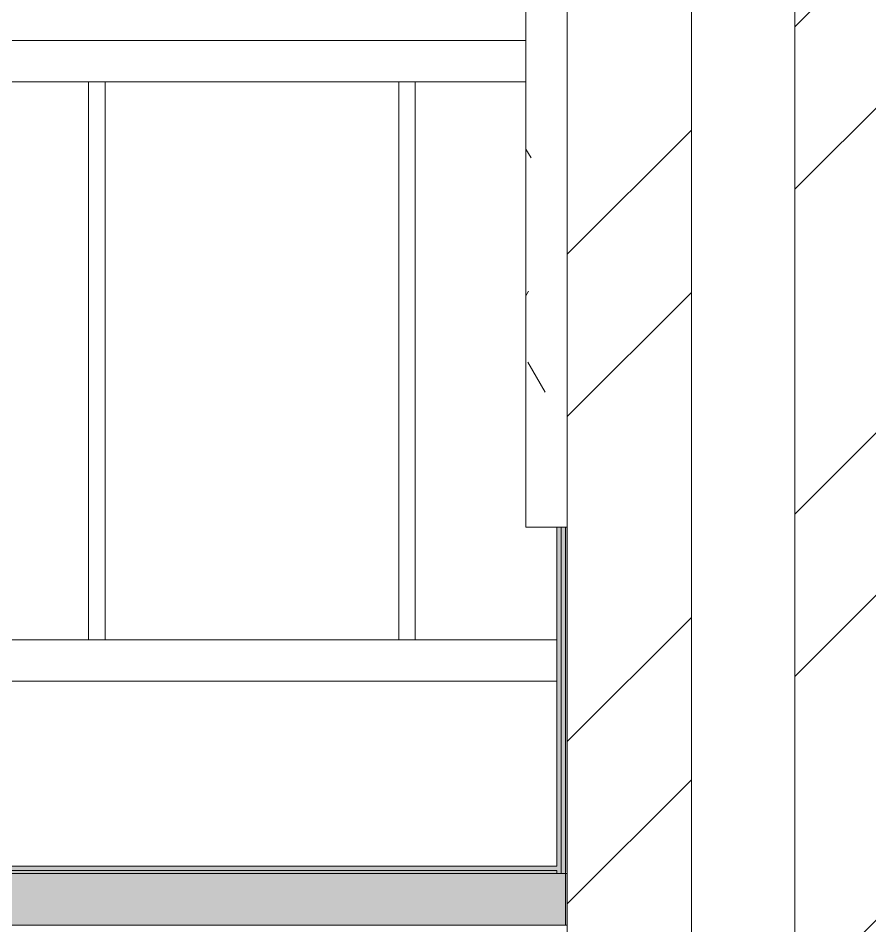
# Model space of a CAD drawing. Header units: millimetres. Extents: x -515342 to 330399, y -224905 to 507333.
# Drawn here: x 163899 to 164723, y 101846 to 102724 of the extents above; entities that cross this region are included whole.
import ezdxf

# ---------------------------------------------------------------- set-up
doc = ezdxf.new("R2010")
doc.units = ezdxf.units.MM
for name, color, linetype, lineweight in [('Витраж', 7, 'Continuous', 0), ('Крыша', 7, 'Continuous', 0), ('Стены внутренние', 7, 'Continuous', 0), ('Стены наружные', 7, 'Continuous', 0), ('Стены несущие', 7, 'Continuous', 0), ('Стены отделка', 7, 'Continuous', 0), ('Стены перегородки', 7, 'Continuous', 0), ('Стены штриховка', 7, 'Continuous', 0)]:
    doc.layers.add(name, color=color, linetype=linetype, lineweight=lineweight)
pattern_1 = [(45, (136801.12, 95610.5), (-235.7317, 235.7317), []), (45, (136958.28, 95610.5), (-235.7317, 235.7317), [])]

# ---------------------------------------------------------------- blocks, each defined once
blk = doc.blocks.new('Прямоугольный импост - АР_Импост_40х40 _поручень ограждения на кровле_-V146-О_АР_П_Разрез 1-1')
at = {"layer": 'Витраж'}
for p, q in [((76240, 14671), (76125, 14671)), ((76240, 14631), (76125, 14631))]:
    blk.add_line(p, q, dxfattribs=at)
blk = doc.blocks.new('Прямоугольный импост - АР_Импост_40х40 _поручень ограждения на кровле_-V133-О_АР_П_Разрез 1-1')
at = {"layer": 'Витраж'}
for p, q in [((48760, 14671), (48460, 14671)), ((48760, 14631), (48460, 14631))]:
    blk.add_line(p, q, dxfattribs=at)
blk = doc.blocks.new('Прямоугольный импост - АР_Импост_16х16 _вертикальное заполнение ограждений_-V135-О_АР_П_Разрез 1-1')
at = {"layer": 'Витраж'}
for p, q in [((48752, 14631), (48752, 14091)), ((48768, 14631), (48768, 14091))]:
    blk.add_line(p, q, dxfattribs=at)
blk = doc.blocks.new('Прямоугольный импост - АР_Импост_40х40 _поручень ограждения на кровле_-10058581-О_АР_П_Разрез 1-1')
at = {"layer": 'Витраж'}
for p, q in [((480, 14051), (480, 14091)), ((760, 14091), (480, 14091)), ((760, 14051), (480, 14051))]:
    blk.add_line(p, q, dxfattribs=at)
blk = doc.blocks.new('Прямоугольный импост - АР_Импост_40х40 _поручень ограждения на кровле_-10058582-О_АР_П_Разрез 1-1')
at = {"layer": 'Витраж'}
for p, q in [((1060, 14091), (760, 14091)), ((1060, 14051), (760, 14051))]:
    blk.add_line(p, q, dxfattribs=at)
blk = doc.blocks.new('Прямоугольный импост - АР_Импост_40х40 _поручень ограждения на кровле_-V149-О_АР_П_Разрез 1-1')
at = {"layer": 'Витраж'}
for p, q in [((76270, 14091), (76125, 14091)), ((76270, 14051), (76125, 14051))]:
    blk.add_line(p, q, dxfattribs=at)

msp = doc.modelspace()

# ---------------------------------------------------------------- hatches: boundary and pattern name
at = {"layer": 'Крыша'}
h = msp.add_hatch(color=256, dxfattribs=at)
h.paths.add_polyline_path([(92766.5691, 101899.0924), (113240.5296, 101899.0924), (113240.5296, 101903.2924), (88475.5296, 101903.2924), (88475.5296, 101899.0924), (91109.0364, 101899.0924)])
h.paths.add_polyline_path([(113600.5296, 101899.0924), (137010.5296, 101899.0924), (137010.5296, 101903.2924), (113600.5296, 101903.2924)])
h.paths.add_polyline_path([(143825.5296, 101899.0924), (164420.5296, 101899.0924), (164420.5296, 101903.2924), (143825.5296, 101903.2924)])
h.paths.add_polyline_path([(170670.6057, 101899.0924), (189455.5296, 101899.0924), (189455.5296, 101903.2924), (164780.5296, 101903.2924), (164780.5296, 101899.0924), (169013.073, 101899.0924)])
h.paths.add_polyline_path([(189585.5296, 101899.0924), (189585.5296, 101903.2924), (189475.5296, 101903.2924), (189475.5296, 101899.0924), (189525.0401, 101899.0924)])
h = msp.add_hatch(dxfattribs=at)
h.set_pattern_fill('FP_19', color=256, style=0, pattern_type=2)
h.set_pattern_definition([(45, (136801.12, 95610.5), (-114.04925, 114.04925), []), (45, (136915.17, 95610.5), (-114.04925, 114.04925), [201.613, -40.323, 3.353, -36.97])])
h.paths.add_polyline_path([(94424.1018, 101846.0924), (113248.7296, 101846.0924), (113248.7296, 101896.0924), (88455.5296, 101896.0924), (88455.5296, 101846.0924), (92766.5691, 101846.0924)])
h.paths.add_polyline_path([(113592.3296, 101846.0924), (137018.7296, 101846.0924), (137018.7296, 101896.0924), (113592.3296, 101896.0924)])
h.paths.add_polyline_path([(145807.6153, 101846.0924), (164428.7296, 101846.0924), (164428.7296, 101896.0924), (143817.3296, 101896.0924), (143817.3296, 101846.0924), (144150.0826, 101846.0924)])
h.paths.add_polyline_path([(169013.073, 101846.0924), (189585.5296, 101846.0924), (189585.5296, 101896.0924), (164772.3296, 101896.0924), (164772.3296, 101846.0924), (167355.5403, 101846.0924)])
h = msp.add_hatch(color=256, dxfattribs=at)
h.paths.add_polyline_path([(88622.7373, 101896.0924), (113240.5296, 101896.0924), (113240.5296, 101899.0924), (88475.5296, 101899.0924), (88475.5296, 101896.0924)])
h.paths.add_polyline_path([(113600.5296, 101896.0924), (137010.5296, 101896.0924), (137010.5296, 101899.0924), (113600.5296, 101899.0924)])
h.paths.add_polyline_path([(143825.5296, 101896.0924), (164420.5296, 101896.0924), (164420.5296, 101899.0924), (143825.5296, 101899.0924)])
h.paths.add_polyline_path([(167355.5403, 101896.0924), (189455.5296, 101896.0924), (189455.5296, 101899.0924), (164780.5296, 101899.0924), (164780.5296, 101896.0924), (165698.0076, 101896.0924)])
h.paths.add_polyline_path([(189475.5296, 101896.0924), (189585.5296, 101896.0924), (189585.5296, 101899.0924), (189475.5296, 101899.0924)])
at = {"layer": 'Стены внутренние'}
h = msp.add_hatch(dxfattribs=at)
h.set_pattern_fill('FP_11', color=256, style=0, pattern_type=2)
h.set_pattern_definition([(0, (136801.12, 95610.49), (406.4, 101.6), [33.528, -271.272, 33.528, -271.272, -1625.6]), (0, (136801.12, 95610.49), (406.4, 101.6), [-609.6, 33.528, -576.072, 33.528, -271.272, -711.2]), (0, (136801.12, 95610.49), (406.4, 101.6), [-1524, 33.528, -169.672, 33.528, -474.472]), (120, (136953.52, 95661.29), (-291.18818, 301.15272), [33.528, -271.272, 33.528, -271.272, -1625.6]), (120, (136953.52, 95661.29), (-291.18818, 301.15272), [-609.6, 33.528, -576.072, 33.528, -271.272, -711.2]), (120, (136953.52, 95661.29), (-291.18818, 301.15272), [-1524, 33.528, -169.672, 33.528, -474.472]), (240, (137004.32, 95864.49), (-115.21182, -402.75272), [33.528, -271.272, 33.528, -271.272, -1625.6]), (240, (137004.32, 95864.49), (-115.21182, -402.75272), [-609.6, 33.528, -576.072, 33.528, -271.272, -711.2]), (240, (137004.32, 95864.49), (-115.21182, -402.75272), [-1524, 33.528, -169.672, 33.528, -474.472])])
h.paths.add_polyline_path([(164430.5296, 102231.3929), (164430.5296, 102931.3929), (164390.5296, 102931.3929), (164390.5296, 102231.3929)])
at = {"layer": 'Стены наружные'}
h = msp.add_hatch(dxfattribs=at)
h.set_pattern_fill('FP_18', color=256, style=0, pattern_type=2)
h.set_pattern_definition(pattern_1)
h.paths.add_polyline_path([(164454.8581, 101537.7385), (164550.5296, 101537.7385), (164550.5296, 102931.3929), (164430.5296, 102931.3929), (164430.5296, 101537.7385)])
h = msp.add_hatch(dxfattribs=at)
h.set_pattern_fill('FP_18', color=256, style=0, pattern_type=2)
h.set_pattern_definition(pattern_1)
h.paths.add_polyline_path([(164662.0497, 101537.7385), (164770.5296, 101537.7385), (164770.5296, 102931.3929), (164650.5296, 102931.3929), (164650.5296, 101537.7385)])
for points in [[(164420.5296, 101896.0924), (164424.7296, 101896.0924), (164424.7296, 102231.3929), (164420.5296, 102231.3929), (164420.5296, 101899.0924)], [(164424.7296, 101896.0924), (164428.7296, 101896.0924), (164430.5296, 101899.0924), (164430.5296, 101903.2924), (164428.7296, 101903.2924), (164428.7296, 102231.3929), (164424.7296, 102231.3929), (164424.7296, 101903.2924)]]:
    msp.add_hatch(color=256, dxfattribs=at).paths.add_polyline_path(points)
h = msp.add_hatch(color=256, dxfattribs=at)
h.paths.add_polyline_path([(164428.7296, 101896.0924), (164430.5296, 101899.0924), (164430.5296, 102231.3929), (164428.7296, 102231.3929), (164428.7296, 101903.2924)])
h.paths.add_polyline_path([(164430.5296, 101846.0924), (164430.5296, 101896.0924), (164428.7296, 101896.0924), (164428.7296, 101846.0924)])

# ---------------------------------------------------------------- linework, layer by layer
at = {"layer": 'Крыша'}
for p, q in [((164420.5296, 101903.2924), (143825.5296, 101903.2924)), ((143825.5296, 101899.0924), (164420.5296, 101899.0924)), ((143825.5296, 101896.0924), (164420.5296, 101896.0924)), ((164420.5296, 101896.0924), (164420.5296, 101899.0924)), ((143817.3296, 101846.0924), (164428.7296, 101846.0924))]:
    msp.add_line(p, q, dxfattribs=at)
at = {"layer": 'Стены несущие'}
for p, q in [((164430.5296, 102931.3929), (164430.5296, 102231.3929)), ((164550.5296, 101537.7385), (164550.5296, 102931.3929)), ((164650.5296, 102931.3929), (164650.5296, 101537.7385))]:
    msp.add_line(p, q, dxfattribs=at)
at = {"layer": 'Стены отделка'}
for p, q in [((164390.5296, 102931.3929), (164390.5296, 102231.3929)), ((164428.7296, 102231.3929), (164390.5296, 102231.3929)), ((164420.5296, 102231.3929), (164420.5296, 101903.2924))]:
    msp.add_line(p, q, dxfattribs=at)
at = {"layer": 'Стены перегородки'}
for p, q in [((164430.5296, 102231.3929), (164428.7296, 102231.3929)), ((164428.7296, 102231.3929), (164428.7296, 101846.0924)), ((164430.5296, 101896.0924), (164430.5296, 102231.3929)), ((164428.7296, 101896.0924), (164430.5296, 101896.0924))]:
    msp.add_line(p, q, dxfattribs=at)
at = {"layer": 'Стены штриховка'}
for p, q in [((164424.7296, 102231.3929), (164424.7296, 101896.0924)), ((164420.5296, 101896.0924), (164428.7296, 101896.0924)), ((164430.5296, 101896.0924), (164430.5296, 101543.0924)), ((164428.7296, 101846.0924), (164430.5296, 101846.0924))]:
    msp.add_line(p, q, dxfattribs=at)

# ---------------------------------------------------------------- block references
at = {"layer": 'Витраж'}
for name, p in [('Прямоугольный импост - АР_Импост_40х40 _поручень ограждения на кровле_-V133-О_АР_П_Разрез 1-1', (115215.5296, 88031.3929)), ('Прямоугольный импост - АР_Импост_40х40 _поручень ограждения на кровле_-V133-О_АР_П_Разрез 1-1', (115515.5296, 88031.3929)), ('Прямоугольный импост - АР_Импост_40х40 _поручень ограждения на кровле_-V146-О_АР_П_Разрез 1-1', (88150.5296, 88031.3929)), ('Прямоугольный импост - АР_Импост_16х16 _вертикальное заполнение ограждений_-V135-О_АР_П_Разрез 1-1', (115215.5296, 88031.3929)), ('Прямоугольный импост - АР_Импост_16х16 _вертикальное заполнение ограждений_-V135-О_АР_П_Разрез 1-1', (115515.5296, 88031.3929)), ('Прямоугольный импост - АР_Импост_40х40 _поручень ограждения на кровле_-10058581-О_АР_П_Разрез 1-1', (163215.5296, 88031.3929)), ('Прямоугольный импост - АР_Импост_40х40 _поручень ограждения на кровле_-10058582-О_АР_П_Разрез 1-1', (163215.5296, 88031.3929)), ('Прямоугольный импост - АР_Импост_40х40 _поручень ограждения на кровле_-V149-О_АР_П_Разрез 1-1', (88150.5296, 88031.3929))]:
    msp.add_blockref(name, p, dxfattribs=at)

doc.saveas('drawing.dxf')
